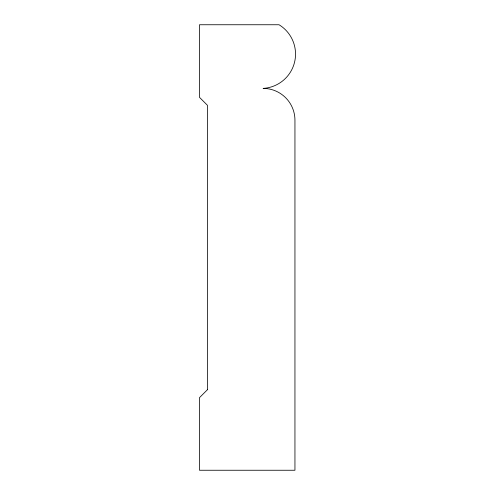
<?xml version="1.0" encoding="UTF-8"?>
<svg xmlns="http://www.w3.org/2000/svg" width="495" height="495" viewBox="0 0 495 495"><rect width="100%" height="100%" fill="white"/><g stroke="black" fill="none" stroke-linecap="round" stroke-linejoin="round"><path stroke-width="0.74" d="M207.442 389.707L199.485 397.658L199.485 470.25L294.946 470.25L294.946 120.217A31.822 31.822 0 0 0 263.13 88.395A34.353 34.353 0 0 0 279.038 24.75L199.485 24.75L199.485 97.342L207.442 105.293L207.442 389.707"/></g></svg>
